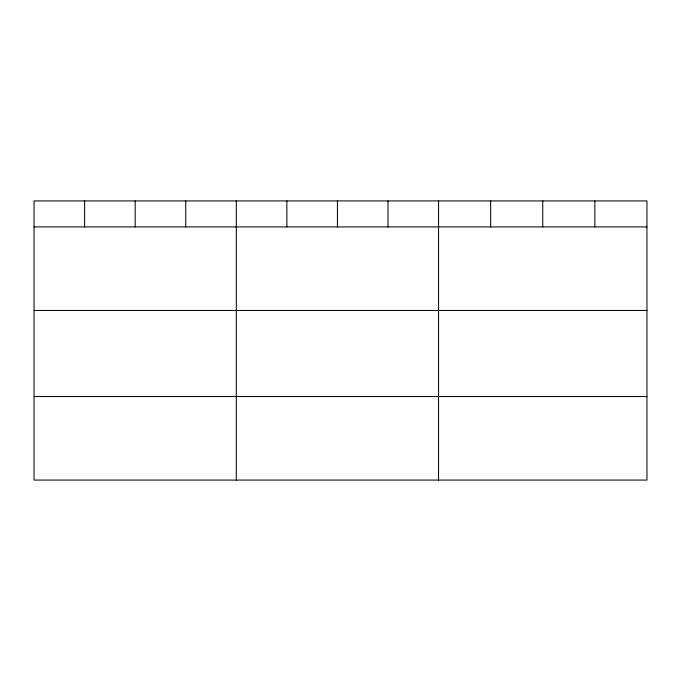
<?xml version="1.0" encoding="UTF-8"?>
<svg xmlns="http://www.w3.org/2000/svg" width="681" height="681" viewBox="0 0 681 681"><rect width="100%" height="100%" fill="white"/><g stroke="black" fill="none" stroke-linecap="round" stroke-linejoin="round"><path stroke-width="1.02" d="M646.95 226.918L646.95 480.071L34.05 480.071L34.05 200.929L646.95 200.929L646.95 226.918L34.05 226.918M34.05 310.459L646.95 310.459M34.05 396.529L646.95 396.529M594.853 200.929L594.853 226.918M542.757 200.929L542.757 226.918M490.66 200.929L490.66 226.918M438.564 200.929L438.564 480.071M388 200.929L388 226.918M337.435 200.929L337.435 226.918M286.871 200.929L286.871 226.918M236.307 200.929L236.307 480.071M185.743 200.929L185.743 226.918M135.179 200.929L135.179 226.918M84.614 200.929L84.614 226.918"/></g></svg>
